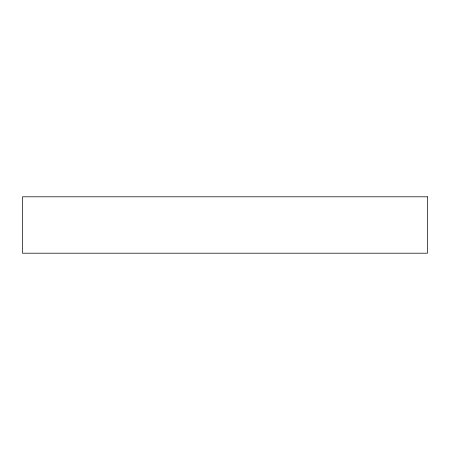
<?xml version="1.0" encoding="UTF-8"?>
<svg xmlns="http://www.w3.org/2000/svg" width="450" height="450" viewBox="0 0 450 450"><rect width="100%" height="100%" fill="white"/><g stroke="black" fill="none" stroke-linecap="round" stroke-linejoin="round"><path stroke-width="0.67" d="M427.5 196.802L22.5 196.802L22.5 253.198L427.5 253.198L427.5 196.802"/></g></svg>
